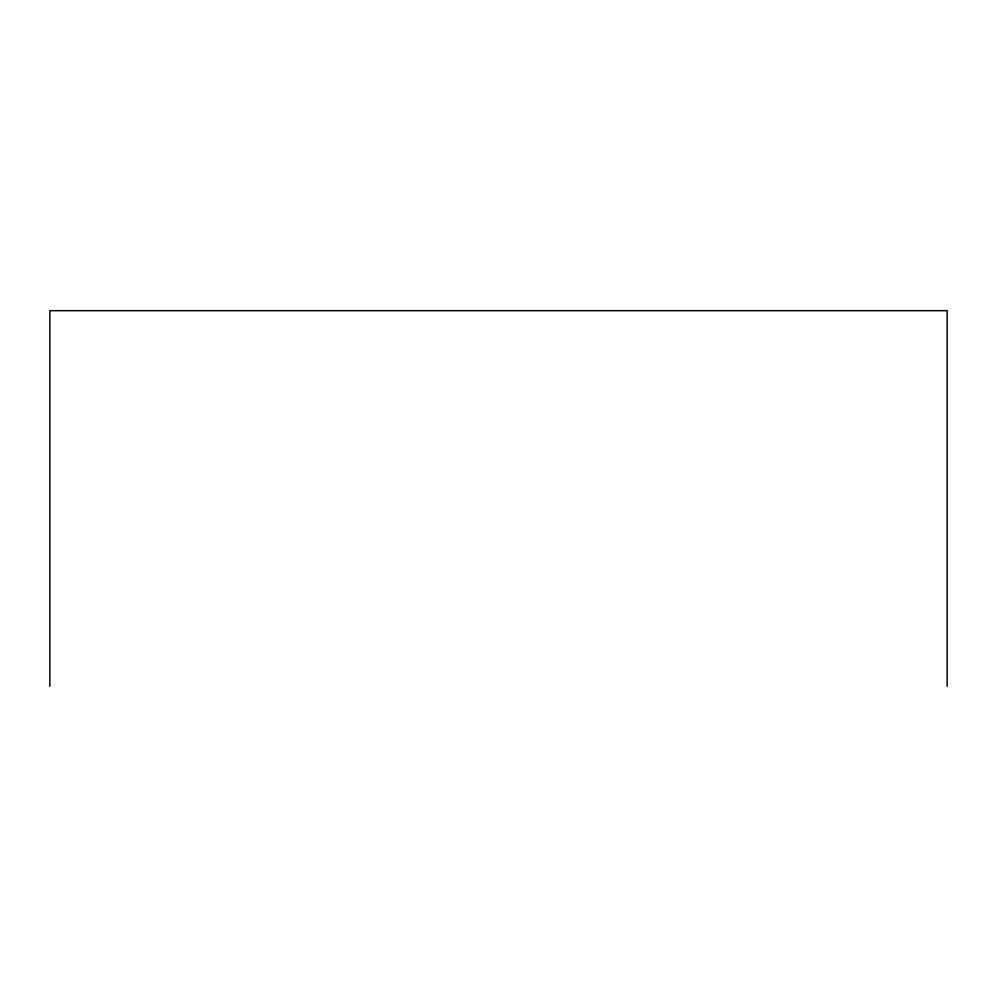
<?xml version="1.0" encoding="UTF-8"?>
<svg xmlns="http://www.w3.org/2000/svg" width="997" height="997" viewBox="0 0 997 997"><rect width="100%" height="100%" fill="white"/><g stroke="black" fill="none" stroke-linecap="round" stroke-linejoin="round"><path stroke-width="1.5" d="M947.15 686.322L947.15 310.678L49.85 310.678L49.85 686.322"/></g></svg>
